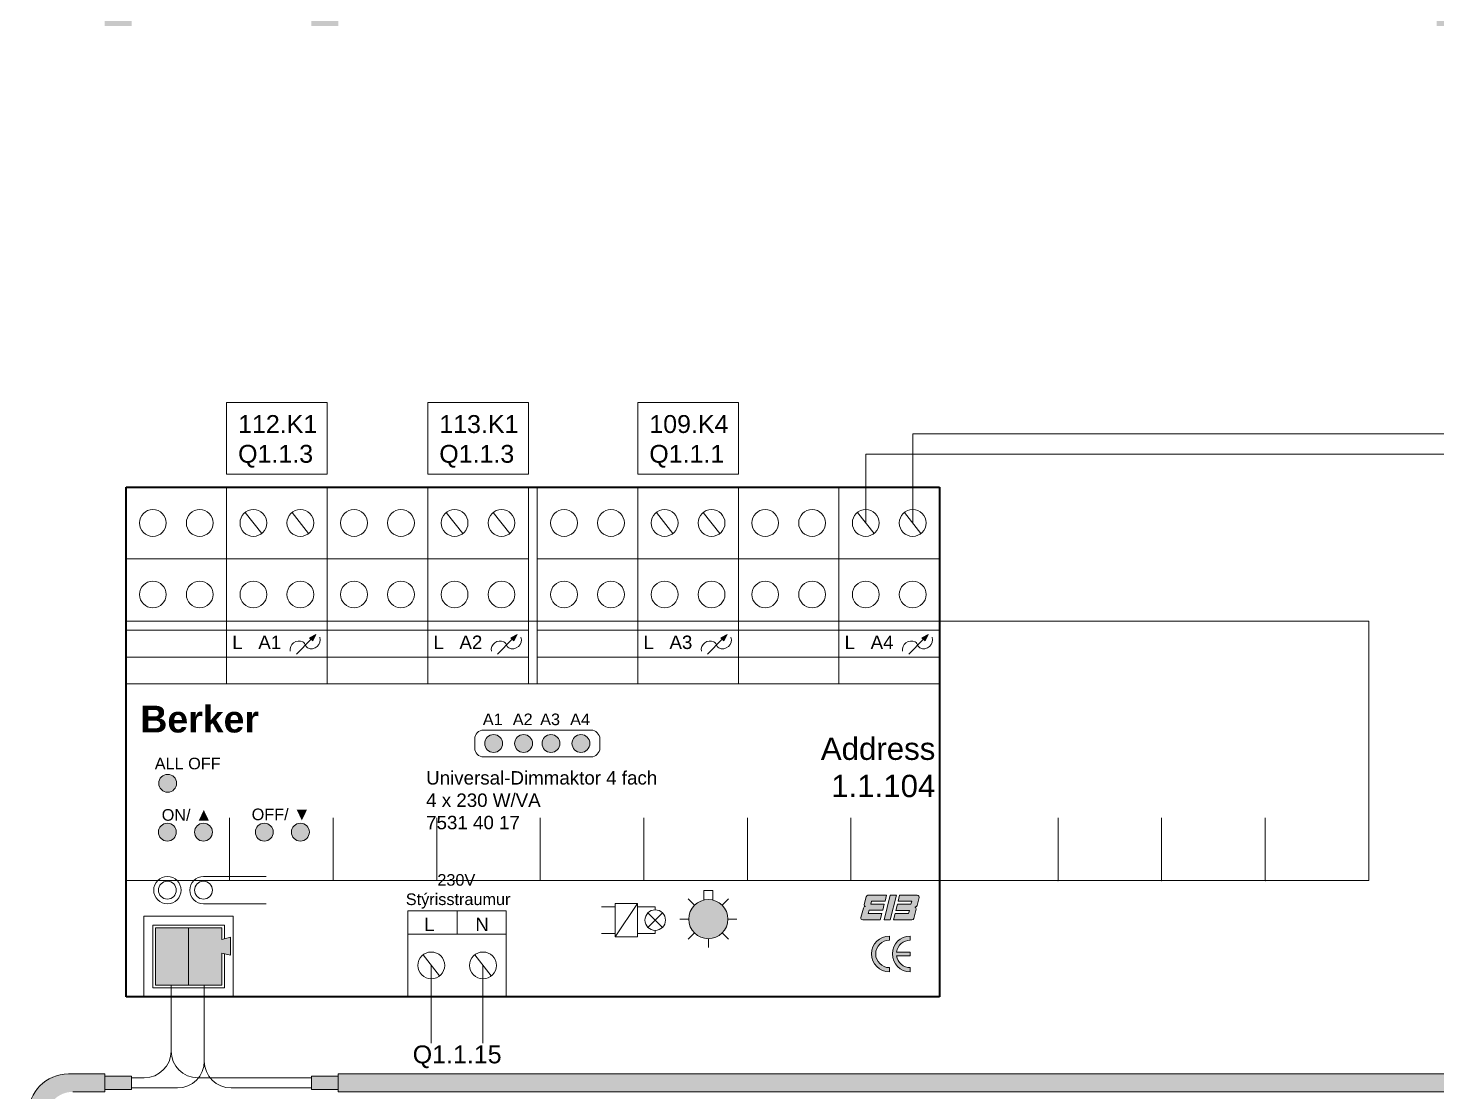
# Model space of a CAD drawing. Header units: millimetres. Extents: x 122681 to 489967, y 7796 to 82317.
# Drawn here: x 217860 to 218794, y 40661 to 41367 of the extents above; entities that cross this region are included whole.
import ezdxf

# ---------------------------------------------------------------- set-up
doc = ezdxf.new("R2010")
doc.units = ezdxf.units.MM
doc.linetypes.add('DASHED', pattern=[19.05, 12.7, -6.35])
for name, color, linetype, lineweight in [('R-635 Töfluteikning', 7, 'Continuous', 15), ('R-635 Töfluteikning dinskinna', 32, 'Continuous', 15), ('R-635 Töfluteikning þunt', 251, 'Continuous', 20), ('R-635 Töfluteikning þykkt', 7, 'Continuous', 35), ('Skygging (Hatch)', 254, 'DASHED', 20), ('Texti', 3, 'Continuous', 20)]:
    doc.layers.add(name, color=color, linetype=linetype, lineweight=lineweight)
doc.styles.get("Standard").update_dxf_attribs({"font": 'arial.ttf'})

# ---------------------------------------------------------------- blocks, each defined once
blk = doc.blocks.new('Dinskinna')
at = {"layer": 'R-635 Töfluteikning dinskinna'}
for p, q in [((122058.8, 80229.08), (121919.8, 80229.08)), ((121919.8, 80200.08), (121919.8, 80229.08)), ((122058.8, 80200.08), (122058.8, 80229.08)), ((121931.38, 80200.08), (121931.38, 80207.08)), ((121942.97, 80200.08), (121942.97, 80207.08)), ((121954.55, 80200.08), (121954.55, 80207.08)), ((121966.13, 80200.08), (121966.13, 80207.08)), ((121977.72, 80200.08), (121977.72, 80207.08)), ((121989.3, 80200.08), (121989.3, 80207.08)), ((122000.88, 80200.08), (122000.88, 80207.08)), ((122010.79, 80200.08), (122010.79, 80207.08)), ((122024.05, 80200.08), (122024.05, 80207.08)), ((122035.63, 80200.08), (122035.63, 80207.08)), ((122047.22, 80200.08), (122047.22, 80207.08)), ((121919.8, 80200.08), (122058.8, 80200.08))]:
    blk.add_line(p, q, dxfattribs=at)
for p in [(122024.05, 80200.08), (122035.63, 80200.08), (122047.22, 80200.08)]:
    blk.add_point(p, dxfattribs=at)

msp = doc.modelspace()

# ---------------------------------------------------------------- hatches: boundary and pattern name
at = {"layer": 'R-635 Töfluteikning'}
h = msp.add_hatch(color=256, dxfattribs=at)
h.dxf.hatch_style = 1
h.paths.add_polyline_path([(218050.87, 40964.66), (218046.63, 40962.58), (218048.79, 40960.41)])
h = msp.add_hatch(color=256, dxfattribs=at)
h.dxf.hatch_style = 1
h.paths.add_polyline_path([(218184.28, 40964.66), (218180.04, 40962.58), (218182.2, 40960.41)])
h = msp.add_hatch(color=256, dxfattribs=at)
h.dxf.hatch_style = 1
h.paths.add_polyline_path([(218323.58, 40964.66), (218319.33, 40962.58), (218321.49, 40960.41)])
h = msp.add_hatch(color=256, dxfattribs=at)
h.dxf.hatch_style = 1
h.paths.add_polyline_path([(218456.99, 40964.66), (218452.74, 40962.58), (218454.9, 40960.41)])
h = msp.add_hatch(color=5, dxfattribs=at)
h.dxf.hatch_style = 1
h.paths.add_polyline_path([(218417, 40791.67, 0.34333), (218415.85, 40790.77), (218414.55, 40785.62, 0.40171), (218415.36, 40784.2, 0.383599), (218413.93, 40783.16), (218412.34, 40776.88, 0.488838), (218413.49, 40775.4), (218425.19, 40775.4), (218426.26, 40779.66), (218417.23, 40779.66), (218417.78, 40781.74), (218426.79, 40781.74), (218427.83, 40785.84), (218418.86, 40785.84), (218419.36, 40787.75), (218428.31, 40787.75), (218429.3, 40791.67)])
h.paths.add_polyline_path([(218427.64, 40775.4), (218431.74, 40775.4), (218435.85, 40791.67), (218431.76, 40791.67)])
h.paths.add_polyline_path([(218437.99, 40791.67), (218436.98, 40787.69), (218446.01, 40787.69), (218445.53, 40785.79), (218436.57, 40785.79), (218435.48, 40781.68), (218444.52, 40781.68), (218443.97, 40779.6), (218434.93, 40779.6), (218433.87, 40775.4), (218446.2, 40775.4, 0.34333), (218447.35, 40776.3), (218448.92, 40782.51, 0.350949), (218448.3, 40783.85), (218448.37, 40783.98, 0.34333), (218449.52, 40784.88), (218450.86, 40790.19, 0.488838), (218449.71, 40791.67)])
h = msp.add_hatch(color=2, dxfattribs=at)
h.dxf.hatch_style = 1
h.paths.add_polyline_path([(218324.14, 40775.9, 1), (218298.12, 40775.9, 1)])
h = msp.add_hatch(color=3, dxfattribs=at)
h.dxf.hatch_style = 1
h.paths.add_polyline_path([(217944.49, 40732.12), (217966.43, 40732.12), (217966.43, 40770.07), (217944.49, 40770.07)])
h = msp.add_hatch(color=1, dxfattribs=at)
h.dxf.hatch_style = 1
h.paths.add_polyline_path([(217988.37, 40753.38), (217994.11, 40751.96), (217994.11, 40763.82), (217988.37, 40762.39), (217988.37, 40770.07), (217966.43, 40770.07), (217966.43, 40732.12), (217988.37, 40732.12)])
h = msp.add_hatch(color=256, dxfattribs=at)
h.dxf.hatch_style = 1
h.paths.add_polyline_path([(218431.21, 40740.93), (218431.21, 40743.7, -1), (218431.21, 40761.88), (218431.21, 40764.65, 1)])
h.paths.add_polyline_path([(218445.03, 40761.88), (218445.03, 40764.65, 1), (218445.03, 40740.93), (218445.03, 40743.7, -0.374508), (218436.03, 40751.54), (218445.03, 40751.54), (218445.03, 40754.04), (218436.03, 40754.04, -0.374508)])
h = msp.add_hatch(color=3, dxfattribs=at)
h.dxf.hatch_style = 1
h.paths.add_polyline_path([(217889.67, 40210.68), (217910.81, 40210.68), (217910.81, 40204.76), (217910.81, 40198.83), (217886.71, 40198.83, -0.414214), (217860.03, 40225.51), (217860.03, 40646.49, -0.414214), (217886.71, 40673.17), (217910.81, 40673.17), (217910.81, 40667.24), (217910.81, 40661.31), (217889.67, 40661.31, 0.414214), (217871.89, 40643.52), (217871.89, 40228.47, 0.414214)])
h = msp.add_hatch(color=3, dxfattribs=at)
h.dxf.hatch_style = 1
h.paths.add_polyline_path([(219275.05, 40661.31), (219275.05, 40667.24), (219275.05, 40673.17), (218065.71, 40673.17), (218065.71, 40667.24), (218065.71, 40661.31)])
at = {"layer": 'Skygging (Hatch)'}
h = msp.add_hatch(color=1, dxfattribs=at)
h.dxf.hatch_style = 1
h.paths.add_polyline_path([(218841.95, 41571.57, 1), (218830.09, 41571.57, 1)])
h.paths.add_polyline_path([(218841.74, 41539.18, 1), (218829.88, 41539.18, 1)])
h.paths.add_polyline_path([(219058.13, 41597.99, 1), (219046.27, 41597.99, 1)])
h.paths.add_polyline_path([(219066.13, 41597.99, 1), (219077.99, 41597.99, 1)])
h.paths.add_polyline_path([(219096.16, 41597.99, 1), (219084.3, 41597.99, 1)])
h.paths.add_polyline_path([(219116.02, 41597.99, 1), (219104.16, 41597.99, 1)])
h.paths.add_polyline_path([(217958.48, 40865.98, 1), (217946.62, 40865.98, 1)])
h.paths.add_polyline_path([(217958.28, 40833.59, 1), (217946.42, 40833.59, 1)])
h.paths.add_polyline_path([(218022.56, 40833.59, 1), (218010.7, 40833.59, 1)])
h.paths.add_polyline_path([(218174.66, 40892.4, 1), (218162.8, 40892.4, 1)])
h.paths.add_polyline_path([(218194.52, 40892.4, 1), (218182.66, 40892.4, 1)])
h.paths.add_polyline_path([(218212.69, 40892.4, 1), (218200.83, 40892.4, 1)])
h.paths.add_polyline_path([(218232.55, 40892.4, 1), (218220.69, 40892.4, 1)])
h = msp.add_hatch(color=256, dxfattribs=at)
h.dxf.hatch_style = 1
h.paths.add_polyline_path([(218065.71, 39740.79), (218047.92, 39740.79), (218047.92, 39731.89), (218065.71, 39731.89), (218065.71, 39736.34)])
h.paths.add_polyline_path([(218065.71, 40209.2), (218047.92, 40209.2), (218047.92, 40200.31), (218065.71, 40200.31), (218065.71, 40204.76)])
h.paths.add_polyline_path([(217928.6, 40209.2), (217910.81, 40209.2), (217910.81, 40204.76), (217910.81, 40200.31), (217928.6, 40200.31)])
h.paths.add_polyline_path([(218812.07, 40209.2), (218794.28, 40209.2), (218794.28, 40204.76), (218794.28, 40200.31), (218812.07, 40200.31)])
h.paths.add_polyline_path([(218949.18, 40209.2), (218931.39, 40209.2), (218931.39, 40200.31), (218949.18, 40200.31), (218949.18, 40204.76)])
h.paths.add_polyline_path([(219535.79, 40209.2), (219518, 40209.2), (219518, 40200.31), (219535.79, 40200.31)])
h.paths.add_polyline_path([(219430.2, 40209.2), (219412.41, 40209.2), (219412.41, 40200.31), (219430.2, 40200.31)])
h.paths.add_polyline_path([(217928.6, 40671.69), (217910.81, 40671.69), (217910.81, 40667.24), (217910.81, 40662.79), (217928.6, 40662.79)])
h.paths.add_polyline_path([(218065.71, 40671.69), (218047.92, 40671.69), (218047.92, 40662.79), (218065.71, 40662.79), (218065.71, 40667.24)])
h.paths.add_polyline_path([(219292.83, 40671.69), (219275.05, 40671.69), (219275.05, 40667.24), (219275.05, 40662.79), (219292.83, 40662.79)])
h.paths.add_polyline_path([(219398.42, 40671.69), (219380.64, 40671.69), (219380.64, 40662.79), (219398.42, 40662.79)])
h.paths.add_polyline_path([(218949.18, 41377.28), (218931.39, 41377.28), (218931.39, 41368.38), (218949.18, 41368.38), (218949.18, 41372.83)])
h.paths.add_polyline_path([(218812.07, 41377.28), (218794.28, 41377.28), (218794.28, 41372.83), (218794.28, 41368.38), (218812.07, 41368.38)])
h.paths.add_polyline_path([(218065.71, 41377.28), (218047.92, 41377.28), (218047.92, 41368.38), (218065.71, 41368.38), (218065.71, 41372.83)])
h.paths.add_polyline_path([(217928.6, 41377.28), (217910.81, 41377.28), (217910.81, 41372.83), (217910.81, 41368.38), (217928.6, 41368.38)])
h = msp.add_hatch(color=5, dxfattribs=at)
h.dxf.hatch_style = 1
h.paths.add_polyline_path([(217982.22, 40833.59, 1), (217970.36, 40833.59, 1)])
h.paths.add_polyline_path([(218046.5, 40833.59, 1), (218034.64, 40833.59, 1)])
h.paths.add_polyline_path([(219346.45, 40866.25, 1), (219334.59, 40866.25, 1)])
h.paths.add_polyline_path([(219346.45, 40833.59, 1), (219334.59, 40833.59, 1)])
h.paths.add_polyline_path([(217982.22, 40397.84, 1), (217970.36, 40397.84, 1)])
h.paths.add_polyline_path([(217982.22, 40365.18, 1), (217970.36, 40365.18, 1)])
h.paths.add_polyline_path([(218865.69, 40397.84, 1), (218853.83, 40397.84, 1)])
h.paths.add_polyline_path([(218865.69, 40365.18, 1), (218853.83, 40365.18, 1)])
h.paths.add_polyline_path([(219472.57, 40360.84, 1), (219460.71, 40360.84, 1)])

# ---------------------------------------------------------------- linework, layer by layer
at = {"layer": 'R-635 Töfluteikning'}
for p, q in [((217991.63, 41071.07), (217991.63, 41118.51)), ((217991.63, 41118.51), (218058.34, 41118.51)), ((218058.34, 41118.51), (218058.34, 41071.07)), ((218125.04, 41071.07), (218125.04, 41118.51)), ((218125.04, 41118.51), (218191.75, 41118.51)), ((218191.75, 41118.51), (218191.75, 41071.07)), ((218264.34, 41071.07), (218264.34, 41118.51)), ((218264.34, 41118.51), (218331.04, 41118.51)), ((218331.04, 41118.51), (218331.04, 41071.07)), ((218058.34, 41071.07), (217991.63, 41071.07)), ((218191.75, 41071.07), (218125.04, 41071.07)), ((218331.04, 41071.07), (218264.34, 41071.07)), ((217991.63, 40931.94), (217991.63, 41062.39)), ((218058.34, 41062.39), (218058.34, 40931.94)), ((218125.04, 40931.94), (218125.04, 41062.39)), ((218191.75, 40931.94), (218191.75, 41062.39)), ((218197.63, 40931.94), (218197.63, 41062.39)), ((218264.34, 40931.94), (218264.34, 41062.39)), ((218331.04, 41062.39), (218331.04, 40931.94)), ((218397.74, 40931.94), (218397.74, 41062.39)), ((217924.93, 41014.95), (218191.75, 41014.95)), ((218197.63, 41014.95), (218464.45, 41014.95)), ((217924.93, 40967.52), (218191.75, 40967.52)), ((218197.63, 40967.52), (218464.45, 40967.52)), ((218037.91, 40951.69), (218047.71, 40961.5)), ((218050.87, 40964.66), (218046.63, 40962.58)), ((218046.63, 40962.58), (218048.79, 40960.41)), ((218050.87, 40964.66), (218048.79, 40960.41)), ((218171.31, 40951.69), (218181.12, 40961.5)), ((218184.28, 40964.66), (218180.04, 40962.58)), ((218180.04, 40962.58), (218182.2, 40960.41)), ((218184.28, 40964.66), (218182.2, 40960.41)), ((218310.61, 40951.69), (218320.41, 40961.5)), ((218323.58, 40964.66), (218319.33, 40962.58)), ((218319.33, 40962.58), (218321.49, 40960.41)), ((218323.58, 40964.66), (218321.49, 40960.41)), ((218444.02, 40951.69), (218453.82, 40961.5)), ((218456.99, 40964.66), (218452.74, 40962.58)), ((218452.74, 40962.58), (218454.9, 40960.41)), ((218456.99, 40964.66), (218454.9, 40960.41)), ((217924.93, 40949.73), (218191.75, 40949.73)), ((218464.45, 40949.73), (218197.63, 40949.73)), ((217924.93, 40931.94), (218464.45, 40931.94)), ((218156.17, 40895.36), (218156.17, 40889.43)), ((218197.68, 40901.29), (218162.1, 40901.29)), ((218197.68, 40901.29), (218233.25, 40901.29)), ((218239.18, 40895.36), (218239.18, 40889.43)), ((218233.25, 40883.5), (218162.1, 40883.5)), ((217976.29, 40804.16), (218017.8, 40804.16)), ((218314.09, 40794.84), (218308.16, 40794.84)), ((218308.16, 40794.84), (218308.16, 40788.57)), ((218314.09, 40794.84), (218314.09, 40788.57)), ((217976.29, 40786), (218017.8, 40786)), ((218111.91, 40765.92), (218111.91, 40781.29)), ((218111.91, 40781.29), (218177.13, 40781.29)), ((218144.52, 40781.29), (218144.52, 40765.92)), ((218177.13, 40781.29), (218177.13, 40765.92)), ((218240.34, 40784.11), (218249.24, 40784.11)), ((218240.34, 40784.11), (218249.24, 40784.11)), ((218249.24, 40786.28), (218249.24, 40764.16)), ((218249.24, 40786.28), (218264.06, 40786.28)), ((218249.24, 40764.16), (218264.06, 40786.28)), ((218264.06, 40764.16), (218264.06, 40786.28)), ((218264.06, 40784.11), (218275.92, 40784.11)), ((218275.92, 40784.11), (218275.92, 40782.03)), ((218301.93, 40785.1), (218297.74, 40789.29)), ((218320.33, 40785.1), (218324.52, 40789.29)), ((217936.79, 40724.41), (217936.79, 40777.78)), ((217936.79, 40777.78), (217996.08, 40777.78)), ((217990.15, 40771.85), (217990.15, 40762.83)), ((217996.08, 40777.78), (217996.08, 40724.41)), ((218280.73, 40770.4), (218271.1, 40780.03)), ((218271.1, 40770.4), (218280.73, 40780.03)), ((218298.12, 40775.9), (218292.19, 40775.9)), ((218324.14, 40775.9), (218330.07, 40775.9)), ((217944.49, 40732.12), (217944.49, 40770.07)), ((217944.49, 40770.07), (217988.37, 40770.07)), ((217966.43, 40770.07), (217966.43, 40732.12)), ((217988.37, 40770.07), (217988.37, 40762.39)), ((217988.37, 40762.39), (217994.11, 40763.82)), ((217994.11, 40763.82), (217994.11, 40751.96)), ((218111.91, 40724.41), (218111.91, 40765.92)), ((218111.91, 40765.92), (218177.13, 40765.92)), ((218177.13, 40765.92), (218177.13, 40724.41)), ((218249.24, 40766.32), (218240.34, 40766.32)), ((218249.24, 40764.16), (218264.06, 40764.16)), ((218275.92, 40766.32), (218264.06, 40766.32)), ((218275.92, 40768.41), (218275.92, 40766.32)), ((218301.93, 40766.7), (218297.74, 40762.5)), ((218311.13, 40762.89), (218311.13, 40756.96)), ((218320.33, 40766.7), (218324.52, 40762.5)), ((218431.21, 40761.88), (218431.21, 40764.65)), ((218445.03, 40761.88), (218445.03, 40764.65)), ((217988.37, 40753.38), (217988.37, 40732.12)), ((217988.37, 40753.38), (217994.11, 40751.96)), ((218436.03, 40754.04), (218445.03, 40754.04)), ((218445.03, 40751.54), (218445.03, 40754.04)), ((218431.21, 40740.93), (218431.21, 40743.7)), ((218436.03, 40751.54), (218445.03, 40751.54)), ((218445.03, 40740.93), (218445.03, 40743.7)), ((217944.49, 40732.12), (217988.37, 40732.12)), ((217928.6, 40671.69), (217910.81, 40671.69)), ((217928.6, 40671.69), (217928.6, 40662.79)), ((218047.92, 40671.69), (218047.92, 40662.79)), ((218047.92, 40671.69), (218065.71, 40671.69)), ((217928.6, 40662.79), (217910.81, 40662.79)), ((218047.92, 40662.79), (218065.71, 40662.79))]:
    msp.add_line(p, q, dxfattribs=at)
at = {"layer": 'R-635 Töfluteikning', "color": 1}
for p, q in [((218446.66, 41038.67), (218446.66, 41097.84)), ((218446.66, 41097.84), (218861.76, 41097.84)), ((217976.85, 40732.12), (217976.85, 40681.67)), ((217928.6, 40663.88), (217959.06, 40663.88)), ((218047.92, 40663.88), (217994.63, 40663.88))]:
    msp.add_line(p, q, dxfattribs=at)
at = {"layer": 'R-635 Töfluteikning', "color": 36}
for p, q in [((218826.18, 41084.32), (218415.53, 41084.32)), ((218415.53, 41038.67), (218415.53, 41084.32)), ((218127.37, 40745.17), (218127.37, 40693.68))]:
    msp.add_line(p, q, dxfattribs=at)
at = {"layer": 'R-635 Töfluteikning', "color": 5}
for p, q in [((218415.85, 40790.77), (218414.55, 40785.62)), ((218417, 40791.67), (218429.3, 40791.67)), ((218431.76, 40791.67), (218427.64, 40775.4)), ((218429.3, 40791.67), (218428.31, 40787.75)), ((218435.85, 40791.67), (218431.74, 40775.4)), ((218431.76, 40791.67), (218435.85, 40791.67)), ((218437.99, 40791.67), (218436.98, 40787.69)), ((218437.99, 40791.67), (218449.71, 40791.67)), ((218450.86, 40790.19), (218449.52, 40784.88)), ((218413.95, 40783.25), (218412.34, 40776.88)), ((218415.32, 40784.21), (218415.31, 40784.2)), ((218417.78, 40781.74), (218417.23, 40779.66)), ((218426.81, 40781.74), (218417.78, 40781.74)), ((218419.36, 40787.75), (218418.86, 40785.84)), ((218418.86, 40785.84), (218427.83, 40785.84)), ((218428.31, 40787.75), (218419.36, 40787.75)), ((218427.83, 40785.84), (218426.79, 40781.74)), ((218436.57, 40785.79), (218435.48, 40781.68)), ((218444.52, 40781.68), (218435.48, 40781.68)), ((218436.57, 40785.79), (218445.53, 40785.79)), ((218446.01, 40787.69), (218436.98, 40787.69)), ((218444.52, 40781.68), (218443.97, 40779.6)), ((218446.01, 40787.69), (218445.53, 40785.79)), ((218447.35, 40776.3), (218448.92, 40782.51)), ((218448.37, 40783.98), (218448.3, 40783.85)), ((218425.19, 40775.4), (218413.49, 40775.4)), ((218426.26, 40779.66), (218417.23, 40779.66)), ((218426.26, 40779.66), (218425.19, 40775.4)), ((218431.74, 40775.4), (218427.64, 40775.4)), ((218434.93, 40779.6), (218433.87, 40775.4)), ((218433.87, 40775.4), (218446.2, 40775.4)), ((218443.97, 40779.6), (218434.93, 40779.6)), ((218161.67, 40745.17), (218161.67, 40693.68))]:
    msp.add_line(p, q, dxfattribs=at)
at = {"layer": 'R-635 Töfluteikning', "color": 3}
for p, q in [((217954.84, 40732.12), (217954.84, 40688.39)), ((217910.81, 40673.17), (217886.71, 40673.17)), ((217910.81, 40667.24), (217910.81, 40673.17)), ((217928.6, 40670.6), (217937.05, 40670.6)), ((218047.92, 40670.6), (217972.63, 40670.6)), ((218065.71, 40667.24), (218065.71, 40673.17)), ((219275.05, 40673.17), (218065.71, 40673.17)), ((217910.81, 40661.31), (217889.67, 40661.31)), ((217910.81, 40667.24), (217910.81, 40661.31)), ((218065.71, 40667.24), (218065.71, 40661.31)), ((218065.71, 40661.31), (219275.05, 40661.31))]:
    msp.add_line(p, q, dxfattribs=at)
at = {"layer": 'R-635 Töfluteikning'}
for centre, radius in [((217942.72, 41038.67), 8.89), ((217973.84, 41038.67), 8.89), ((218009.42, 41038.67), 8.89), ((218040.55, 41038.67), 8.89), ((218076.13, 41038.67), 8.89), ((218107.25, 41038.67), 8.89), ((218142.83, 41038.67), 8.89), ((218173.96, 41038.67), 8.89), ((218215.42, 41038.67), 8.89), ((218246.55, 41038.67), 8.89), ((218282.12, 41038.67), 8.89), ((218313.25, 41038.67), 8.89), ((218348.83, 41038.67), 8.89), ((218379.96, 41038.67), 8.89), ((218415.53, 41038.67), 8.89), ((218446.66, 41038.67), 8.89), ((217942.72, 40991.23), 8.89), ((217973.84, 40991.23), 8.89), ((218009.42, 40991.23), 8.89), ((218040.55, 40991.23), 8.89), ((218076.13, 40991.23), 8.89), ((218107.25, 40991.23), 8.89), ((218142.83, 40991.23), 8.89), ((218173.96, 40991.23), 8.89), ((218215.42, 40991.23), 8.89), ((218246.55, 40991.23), 8.89), ((218282.12, 40991.23), 8.89), ((218313.25, 40991.23), 8.89), ((218348.83, 40991.23), 8.89), ((218379.96, 40991.23), 8.89), ((218415.53, 40991.23), 8.89), ((218446.66, 40991.23), 8.89), ((218168.73, 40892.4), 5.93), ((218188.59, 40892.4), 5.93), ((218206.76, 40892.4), 5.93), ((218226.62, 40892.4), 5.93), ((217952.55, 40865.98), 5.93), ((217952.35, 40833.59), 5.93), ((217976.29, 40833.59), 5.93), ((218016.63, 40833.59), 5.93), ((218040.57, 40833.59), 5.93), ((217952.35, 40795.08), 9.08), ((217952.35, 40795.08), 5.93), ((217976.29, 40795.08), 5.93), ((218275.92, 40775.22), 6.81), ((218311.13, 40775.9), 13.01), ((218127.37, 40745.17), 8.89), ((218161.67, 40745.17), 8.89)]:
    msp.add_circle(centre, radius, dxfattribs=at)
for centre, radius, start, end in [((218039.62, 40954.49), 5.88, 64.95071, 189.185), ((218047.85, 40961.1), 5.88, 244.95071, 17.64412), ((218173.03, 40954.49), 5.88, 64.95071, 189.185), ((218181.26, 40961.1), 5.88, 244.95071, 17.64412), ((218312.32, 40954.49), 5.88, 64.95071, 189.185), ((218320.55, 40961.1), 5.88, 244.95071, 17.64412), ((218445.73, 40954.49), 5.88, 64.95071, 189.185), ((218453.96, 40961.1), 5.88, 244.95071, 17.64412), ((218162.1, 40895.36), 5.93, 90, 180), ((218233.25, 40895.36), 5.93, 0, 90), ((218162.1, 40889.43), 5.93, 180, 270), ((218233.25, 40889.43), 5.93, 270, 0), ((217976.29, 40795.08), 9.08, 90, 270), ((218431.21, 40752.79), 11.86, 90, 270), ((218431.21, 40752.79), 9.09, 90, 270), ((218445.03, 40752.79), 11.86, 90, 270), ((218445.03, 40752.79), 9.09, 90, 172.12533), ((218445.03, 40752.79), 9.09, 187.87467, 270)]:
    msp.add_arc(centre, radius, start, end, dxfattribs=at)
at = {"layer": 'R-635 Töfluteikning', "color": 5}
for centre, radius, start, end in [((218417, 40790.48), 1.19, 90, 165.79552), ((218449.71, 40790.48), 1.19, 345.79552, 90), ((218415.22, 40782.88), 1.32, 85.86284, 163.7969), ((218415.7, 40785.33), 1.19, 165.79552, 251.1668), ((218447.77, 40782.8), 1.19, 345.79552, 63.14946), ((218448.37, 40785.17), 1.19, 270, 345.79552), ((218413.49, 40776.59), 1.19, 165.79552, 270), ((218446.2, 40776.59), 1.19, 270, 345.79552)]:
    msp.add_arc(centre, radius, start, end, dxfattribs=at)
at = {"layer": 'R-635 Töfluteikning', "color": 3}
for centre, radius, start, end in [((217937.05, 40688.39), 17.79, 270, 0), ((217972.63, 40688.39), 17.79, 180, 270), ((217886.71, 40646.49), 26.68, 90, 180)]:
    msp.add_arc(centre, radius, start, end, dxfattribs=at)
at = {"layer": 'R-635 Töfluteikning', "color": 1}
for centre, start, end in [((217959.06, 40681.67), 270, 0), ((217994.63, 40681.67), 180, 270)]:
    msp.add_arc(centre, 17.79, start, end, dxfattribs=at)
at = {"layer": 'R-635 Töfluteikning'}
for points in [[(218042.11, 40959.81), (218043.35, 40958.73), (218043.83, 40957.76), (218044.37, 40956.67), (218045.36, 40955.77)], [(218175.52, 40959.81), (218176.76, 40958.73), (218177.24, 40957.76), (218177.77, 40956.67), (218178.77, 40955.77)], [(218314.81, 40959.81), (218316.06, 40958.73), (218316.53, 40957.76), (218317.07, 40956.67), (218318.06, 40955.77)], [(218448.22, 40959.81), (218449.46, 40958.73), (218449.94, 40957.76), (218450.48, 40956.67), (218451.47, 40955.77)]]:
    msp.add_spline(points, degree=3, dxfattribs=at)
at = {"layer": 'R-635 Töfluteikning þunt'}
for p, q in [((218003.94, 41045.68), (218014.9, 41031.66)), ((218035.07, 41045.68), (218046.03, 41031.66)), ((218137.35, 41045.68), (218148.31, 41031.66)), ((218168.48, 41045.68), (218179.44, 41031.66)), ((218276.65, 41045.68), (218287.6, 41031.66)), ((218307.78, 41045.68), (218318.73, 41031.66)), ((218410.06, 41045.68), (218421.01, 41031.66)), ((218441.18, 41045.68), (218452.14, 41031.66)), ((217942.72, 40730.34), (217942.72, 40771.85)), ((217942.72, 40771.85), (217990.15, 40771.85)), ((217990.15, 40752.94), (217990.15, 40730.34)), ((218121.89, 40752.17), (218132.85, 40738.16)), ((218156.19, 40752.17), (218167.15, 40738.16)), ((217942.72, 40730.34), (217990.15, 40730.34))]:
    msp.add_line(p, q, dxfattribs=at)
at = {"layer": 'R-635 Töfluteikning þykkt'}
for p, q in [((217924.93, 41062.39), (218464.45, 41062.39)), ((217924.93, 40724.41), (217924.93, 41062.39)), ((218464.45, 41062.39), (218464.45, 40724.41)), ((218464.45, 40724.41), (217924.93, 40724.41))]:
    msp.add_line(p, q, dxfattribs=at)

# ---------------------------------------------------------------- block references
at = {"layer": 'R-635 Töfluteikning', "xscale": 5.929304446978925, "yscale": 5.929304446978925, "zscale": 5.929304446978925}
msp.add_blockref('Dinskinna', (-504974.69, -434729.22), dxfattribs=at)

# ---------------------------------------------------------------- texts
at = {"layer": 'R-635 Töfluteikning', "char_height": 11.859, "attachment_point": 1}
for s, insert in [('112.K1\\PQ1.1.3', (217999.27, 41110.23)), ('113.K1\\PQ1.1.3', (218132.68, 41110.23)), ('109.K4\\PQ1.1.1', (218271.98, 41110.23))]:
    msp.add_mtext_dynamic_manual_height_columns(s, width=3763.7766, gutter_width=50, heights=[0], dxfattribs=dict(at, insert=insert))
at = {"layer": 'Texti', "attachment_point": 1}
for s, insert, char_height in [('L   A1', (217995.38, 40963.96), 8.894), ('L   A2', (218128.79, 40963.96), 8.894), ('L   A3', (218268.08, 40963.96), 8.894), ('L   A4', (218401.49, 40963.96), 8.894), ('{\\fArial|b1|i0|c0|p34;Berker}', (217934.39, 40917.47), 17.7879), ('A1', (218161.56, 40912.26), 7.708), ('A2', (218181.43, 40912.26), 7.708), ('A3', (218199.59, 40912.26), 7.708), ('A4', (218219.46, 40912.26), 7.708), ('ALL OFF', (217943.98, 40882.95), 7.708), ('Universal-Dimmaktor 4 fach\\P4 x 230 W/VA\\P7531 40 17', (218123.97, 40874.04), 8.894), ('ON/ {\\H1.0833x;▲}', (217948.6, 40849.49), 7.7081), ('OFF/ {\\H1.0833x;▼}', (218008.26, 40849.87), 7.7081), ('       230V\\PStýrisstraumur', (218110.48, 40805.76), 7.7081), ('L', (218122.61, 40776.84), 8.89), ('N', (218156.62, 40776.84), 8.89), ('Q1.1.15', (218115.06, 40692.08), 11.859)]:
    msp.add_mtext_dynamic_manual_height_columns(s, width=3763.7766, gutter_width=50, heights=[0], dxfattribs=dict(at, insert=insert, char_height=char_height))
at = {"layer": 'Texti', "color": 7, "insert": (218461.68, 40896.33), "char_height": 14.823, "attachment_point": 3}
msp.add_mtext_dynamic_manual_height_columns('Address\\P1.1.104', width=38.3231, gutter_width=50, heights=[0], dxfattribs=at)

doc.saveas('drawing.dxf')
